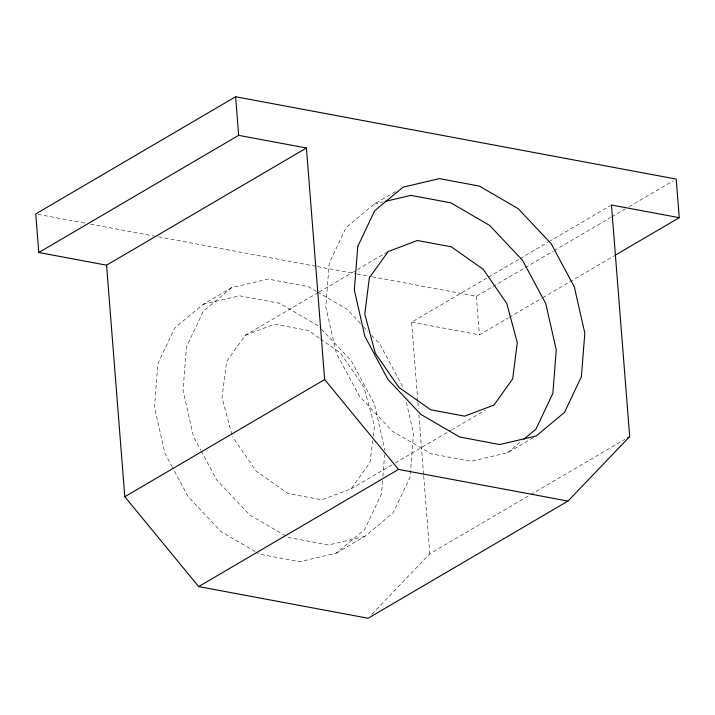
<?xml version="1.0" encoding="UTF-8"?>
<svg xmlns="http://www.w3.org/2000/svg" width="715" height="715" viewBox="0 0 715 715"><rect width="100%" height="100%" fill="white"/><g stroke="black" fill="none" stroke-linecap="round" stroke-linejoin="round"><path stroke-width="0.54" stroke-dasharray="3.58 2.68" d="M382.561 480.784L381.533 493.859L364.632 529.592L336.273 553.151L299.889 561.713L259.885 554.232L256.095 552.025M382.9 476.431L384.607 454.642M372.721 440.556L369.941 462.534L351.154 488.783L321.902 499.839L287.957 493.493L256.068 471.015L232.536 436.856M373.275 436.159L374.526 426.265L364.007 387.173L340.474 353.013L320.427 338.883M318.193 292.551L245.379 335.246L226.601 361.495L222.008 397.763L231.964 434.738M371.97 614.221L429.822 553.732L529.761 495.146M316.638 291.497L308.111 286.536L268.089 279.056L231.714 287.609L203.167 304.349L174.809 327.917L157.899 363.649L154.485 407.219L164.959 453.382L171.797 466.153M231.714 287.609L203.364 311.168L186.454 346.909L183.04 390.479L193.515 436.651L200.87 450.396M395.413 191.647L374.463 203.927L346.123 227.477L329.213 263.209L325.799 306.789L336.273 352.96L359.395 396.173L392.347 431.181L431.19 453.802L471.203 461.282L507.587 452.72L535.186 436.543M336.273 553.151L364.829 536.411L393.179 512.852L410.088 477.12L413.502 433.549L406.192 401.338M507.587 452.72L522.191 440.583M319.158 291.988L356.526 270.082M357.482 269.528L387.181 252.109M417.819 401.222L411.599 322.179L487.514 277.679M488.47 277.116L519.224 259.089M520.18 258.526L548.048 242.188M549.004 241.625L610.503 205.58M372.229 276.794L476.351 296.26L524.39 268.089M525.355 267.526L553.222 251.188M554.179 250.625L610.869 217.396M611.834 216.833L625.285 208.941M629.129 206.689L673.333 180.779M411.599 322.179L479.39 334.852L508.213 317.952M509.178 317.389L541.845 298.235M542.801 297.672L613.908 255.988M351.154 488.783L394.278 463.508M395.234 462.945L450.799 430.367M451.764 429.804L485.297 410.151M530.718 494.583L624.883 439.385M245.379 335.246L274.632 324.19L308.585 330.536L319.516 338.24M374.463 203.927L383.026 201.907M203.167 304.349L239.543 295.796L279.556 303.267L318.389 325.879L320.633 328.274M364.829 536.411L328.453 544.973L288.422 537.492L286.527 536.384M37.94 214.33L86.166 223.339M90.555 224.161L154.118 236.039M158.507 236.862L316.334 266.355M317.424 266.561L355.784 273.729M356.883 273.934L371.13 276.598M317.585 292.051L346.945 309.148L360.423 323.475M285.58 535.839L249.598 514.88L216.636 479.863L201.398 451.38M255.148 551.48L221.051 531.62L188.081 496.594L172.315 467.136M363.426 326.657L367.921 331.429M371.666 335.406L379.897 344.165L403.019 387.378M321.384 329.07L351.351 360.905L374.472 404.118L384.947 450.289M476.351 296.26L479.39 334.852M417.909 402.331L418.436 409.016M418.874 414.584L423.602 474.697M423.691 475.806L429.822 553.732"/><path stroke-width="1.07" d="M567.978 501.081L629.692 436.57L611.468 205.017L679.25 217.682L676.211 179.09L235.61 96.748L35.75 213.919L38.789 252.511L106.571 265.176L306.431 148.005L324.655 379.558L398.514 469.415L567.978 501.081L368.118 618.252L198.654 586.586L124.794 496.728L106.571 265.176M523.916 439.162L535.937 429.161L552.847 393.438L556.261 349.858L545.777 303.678L522.665 260.475L489.703 225.457L450.861 202.837L410.857 195.365L385.171 201.407M38.789 252.511L238.649 135.341L306.431 148.005M124.794 496.728L324.655 379.558M614.873 255.425L679.25 217.682M198.654 586.586L398.514 469.415M627.77 437.696L629.692 436.57M235.61 96.748L238.649 135.341M357.759 246.478L354.345 290.049L364.829 336.22L387.941 379.424L420.912 414.45L459.745 437.062L499.758 444.542L536.134 435.989L564.493 412.421L581.402 376.689L584.816 333.119L574.333 286.947L551.22 243.744L518.25 208.717L479.416 186.106L439.403 178.625L403.028 187.178L374.669 210.746L357.759 246.478M369.36 277.804L364.775 314.073L375.295 353.165L398.827 387.324L430.716 409.802L464.661 416.148L493.922 405.092L512.7 378.843L517.285 342.574L506.765 303.482L483.233 269.323L451.344 246.845L417.39 240.499L388.138 251.555L369.36 277.804"/></g></svg>
